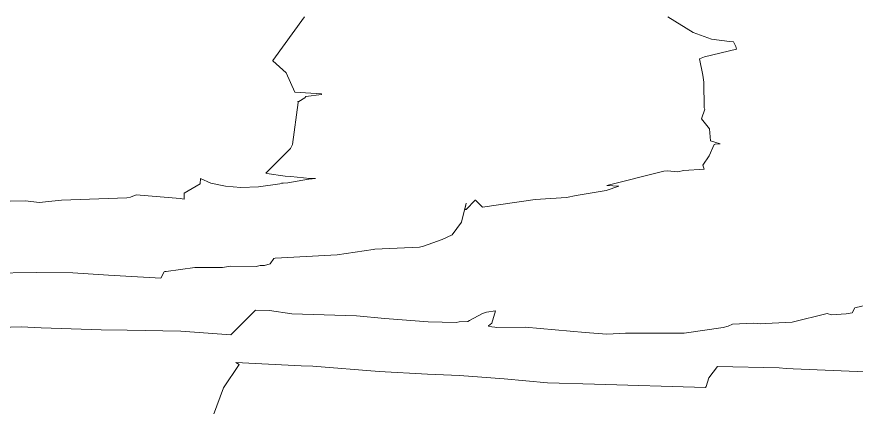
# Model space of a CAD drawing. Header units: metres. Extents: x 808187 to 810032, y 9155685 to 9157080.
# Drawn here: x 808915.4 to 809092.4, y 9156987.9 to 9157070.4 of the extents above; entities that cross this region are included whole.
import ezdxf

# ---------------------------------------------------------------- set-up
doc = ezdxf.new("R2010")
doc.units = ezdxf.units.M
doc.layers.add('C-TOPO-MAJR', color=9, linetype='Continuous')

msp = doc.modelspace()

# ---------------------------------------------------------------- linework, layer by layer
at = {"layer": 'C-TOPO-MAJR', "color": 9, "linetype": 'Continuous', "lineweight": 5}
for points, elevation in [([(808909.48, 9157016.23), (808919.61, 9157016.4), (808927.16, 9157016.29), (808934.71, 9157015.86), (808945.76, 9157015.19), (808946.45, 9157016.51), (808946.62, 9157016.57), (808946.87, 9157016.59), (808952.9, 9157017.44), (808958.72, 9157017.48), (808960.46, 9157017.73), (808965.87, 9157017.67), (808966.72, 9157017.86), (808967.6, 9157017.86), (808968.82, 9157018.19), (808969.57, 9157019.33), (808969.86, 9157019.4), (808982.96, 9157020.15), (808990.53, 9157021.25), (808990.9, 9157021.34), (809000.31, 9157021.77), (809001.14, 9157021.95), (809005.07, 9157023.37), (809007.17, 9157024.31), (809009.17, 9157027.02), (809010.15, 9157031.02), (809009.89, 9157029.7), (809010.17, 9157029.69), (809012.02, 9157031.63), (809012.2, 9157031.65), (809012.24, 9157031.55), (809013.59, 9157030.17), (809024.67, 9157031.77), (809031.3, 9157032.21), (809033.33, 9157032.68), (809039.69, 9157033.67), (809042.35, 9157034.62), (809039.81, 9157034.79), (809051.84, 9157037.75), (809052.6, 9157037.82), (809054.69, 9157037.63), (809056.03, 9157037.89), (809060.33, 9157038.17), (809060.04, 9157039.07), (809061.4, 9157041.03), (809062.44, 9157043.43), (809062.65, 9157043.47), (809063.74, 9157043.52), (809061.65, 9157044.21), (809061.47, 9157046.7), (809059.77, 9157048.82), (809060.47, 9157050.88), (809060.32, 9157051.18), (809060.24, 9157056.54), (809060.07, 9157058.05), (809059.37, 9157061.53), (809060.44, 9157061.93), (809067.15, 9157063.52), (809067.02, 9157064.1), (809066.51, 9157065.06), (809065.71, 9157065.19), (809065.65, 9157065.19), (809061.9, 9157065.64), (809057.99, 9157067.05), (809052.7, 9157070.38)], 2850), ([(808913.94, 9157031.42), (808917.19, 9157031.55), (808920.12, 9157031.14), (808924.83, 9157031.69), (808938.59, 9157032.17), (808939.36, 9157032.31), (808940.52, 9157032.76), (808949.79, 9157032.04), (808950.7, 9157031.87), (808950.68, 9157033.15), (808954.05, 9157035.11), (808954.11, 9157036.25), (808956.31, 9157035.25), (808959.42, 9157034.65), (808962.62, 9157034.33), (808966.33, 9157034.48), (808970.85, 9157035.12), (808971.18, 9157035.25), (808971.58, 9157035.23), (808972.54, 9157035.32), (808976.91, 9157036.11), (808976.94, 9157036.12), (808978.36, 9157036.24), (808977.18, 9157036.22), (808977.16, 9157036.23), (808973.18, 9157036.66), (808971.99, 9157036.7), (808968.07, 9157037.26), (808967.88, 9157037.35), (808973.1, 9157042.59), (808973.54, 9157043.39), (808974.7, 9157052.29), (808974.65, 9157052.47), (808974.83, 9157052.51), (808976.15, 9157053.25), (808976.31, 9157053.58), (808979.6, 9157053.96), (808979.6, 9157054.12), (808973.99, 9157054.46), (808972.19, 9157058.57), (808969.37, 9157061.08), (808969.35, 9157061.11), (808969.34, 9157061.13), (808969.35, 9157061.14), (808969.36, 9157061.15), (808976.05, 9157070.38)], 2860), ([(808907.26, 9157004.66), (808916.26, 9157004.92), (808920.53, 9157004.68), (808933.17, 9157004.29), (808938.67, 9157004.21), (808949.98, 9157003.98), (808960.48, 9157003.21), (808965.73, 9157008.42), (808968.68, 9157008.36), (808973.41, 9157007.63), (808987.05, 9157007.21), (808992.97, 9157006.7), (809002.13, 9157006.01), (809008.03, 9157005.87), (809008.7, 9157006.01), (809010.53, 9157006.07), (809010.88, 9157006.23), (809013.57, 9157007.72), (809014.4, 9157007.99), (809016.34, 9157008.33), (809015.53, 9157005.7), (809014.89, 9157005.13), (809014.96, 9157005.01), (809016.19, 9157004.83), (809016.57, 9157004.8), (809022.59, 9157004.85), (809035.27, 9157003.74), (809039.8, 9157003.38), (809043.77, 9157003.59), (809056.12, 9157003.6), (809064.33, 9157004.78), (809065.42, 9157005.05), (809066.31, 9157005.51), (809070.72, 9157005.68), (809072.28, 9157005.54), (809073.27, 9157005.65), (809078.87, 9157005.93), (809086.25, 9157007.77), (809087.22, 9157007.44), (809090.27, 9157007.68), (809091.56, 9157007.9), (809092.11, 9157008.91), (809096.3, 9157009.93)], 2840), ([(808955.42, 9156982.51), (808958.98, 9156992.07), (808962.3, 9156996.99), (808961.56, 9156997.41), (808975.36, 9156996.7), (808977.83, 9156996.59), (808991.77, 9156995.46), (809002.01, 9156994.92), (809008.73, 9156994.63), (809018.18, 9156993.94), (809027.29, 9156993.12), (809037.19, 9156992.84), (809060.6, 9156992.12), (809060.75, 9156992.29), (809061.35, 9156994.15), (809063.17, 9156996.55), (809076.13, 9156996.3), (809077.64, 9156996.13), (809079.13, 9156996.07), (809102.74, 9156995.05)], 2830)]:
    msp.add_lwpolyline(points, dxfattribs=dict(at, elevation=elevation))

doc.saveas('drawing.dxf')
